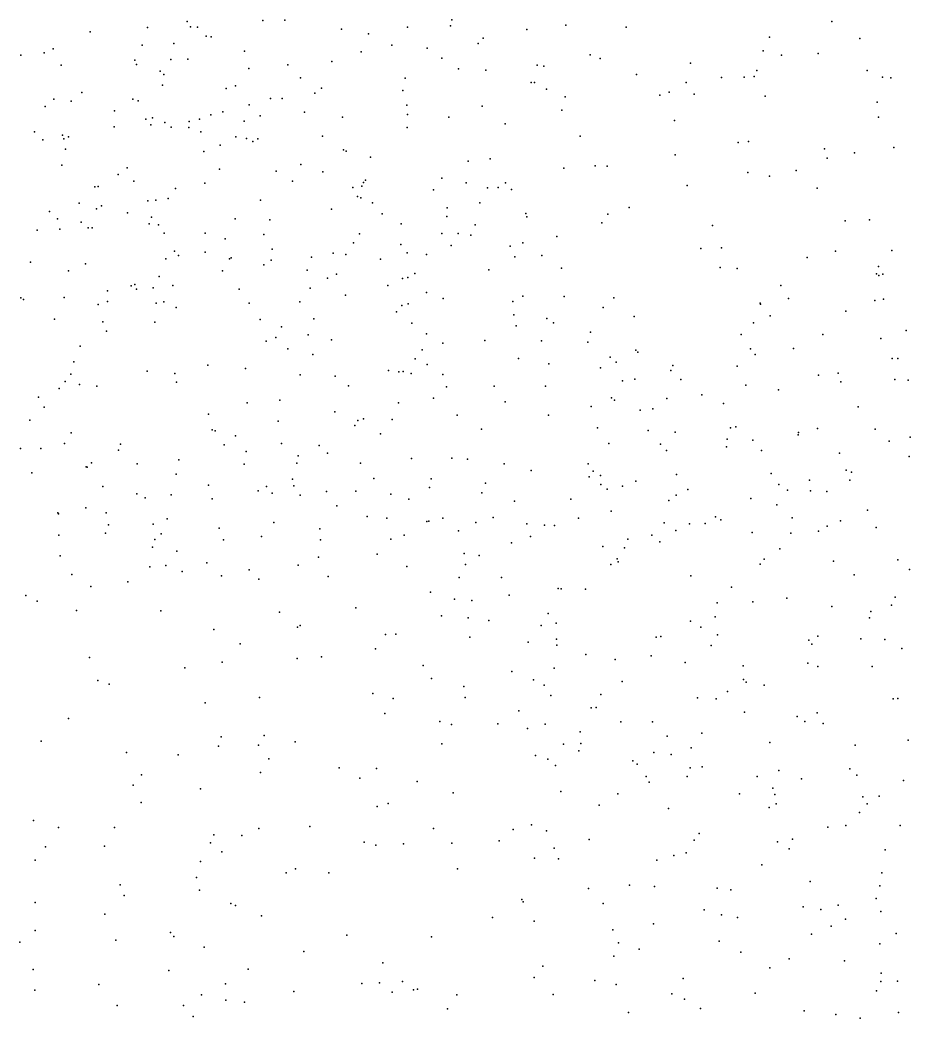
# Model space of a CAD drawing. Header units: metres. Extents: x -25 to 25, y -27.8 to 27.8.
# Drawn here: x 13.739 to 15.282, y 1.754 to 3.486 of the extents above; entities that cross this region are included whole.
import ezdxf

# ---------------------------------------------------------------- set-up
doc = ezdxf.new("R2010")
doc.units = ezdxf.units.M

msp = doc.modelspace()

# ---------------------------------------------------------------- linework, layer by layer
for p in [(14.0288, 3.4827, 21.0947), (14.1598, 3.4844, 12.5419), (14.1981, 3.4854, 0.9891), (14.4873, 3.4855, 18.6173), (15.1464, 3.4826, -0.0749), (13.8606, 3.4649, 6.3538), (13.9597, 3.4722, 9.7879), (14.0343, 3.4737, 2.1615), (14.0464, 3.4732, 9.5269), (14.2964, 3.4694, 2.8488), (14.4104, 3.4732, 11.9431), (14.4854, 3.4752, 13.6036), (14.6177, 3.4687, 0.3515), (14.6854, 3.4764, 13.7703), (14.7896, 3.4728, 18.3197), (14.0614, 3.4572, 16.6006), (14.07, 3.4563, 1.2504), (14.3428, 3.4615, 9.3403), (14.5416, 3.4537, 20.9828), (15.0385, 3.4558, -14.9748), (15.1948, 3.4533, 17.5255), (13.7808, 3.4283, 21.1202), (13.7965, 3.4356, 18.556), (13.9505, 3.4415, 9.9404), (14.0056, 3.4449, 1.8346), (14.1281, 3.4313, 12.7161), (14.3301, 3.43, 13.3585), (14.3836, 3.4417, -13.067), (14.4446, 3.4366, -11.5958), (14.5333, 3.4446, -12.7947), (15.0272, 3.4321, 13.869), (13.7404, 3.4242, 6.2218), (13.938, 3.4159, 6.5561), (14.0006, 3.4167, 6.8168), (14.0301, 3.4174, -14.6243), (14.2792, 3.4136, 18.7382), (14.4699, 3.4194, 10.8398), (14.7275, 3.4251, 3.0533), (14.7446, 3.4189, 20.8889), (15.0592, 3.4243, 2.9884), (15.1224, 3.4275, -11.1073), (13.8102, 3.4073, 9.8715), (13.9408, 3.408, 9.4274), (13.9816, 3.3967, 1.4395), (14.1355, 3.4012, 10.2519), (14.2031, 3.4075, 0.161), (14.4992, 3.4007, -16.756), (14.5465, 3.3985, 11.656), (14.6355, 3.4072, 11.4126), (14.6469, 3.4051, 18.5388), (14.9011, 3.4104, 18.0989), (15.0163, 3.3981, 8.9299), (15.2078, 3.3976, 3.0244), (13.9884, 3.3908, 2.32), (14.2254, 3.385, 0.8285), (14.4065, 3.3843, 9.2129), (14.6253, 3.377, -12.5599), (14.631, 3.377, 11.2072), (14.8079, 3.3911, 0.1319), (14.8938, 3.3768, 20.7833), (14.9552, 3.3858, 17.9506), (14.9946, 3.3863, -0.237), (15.0118, 3.3875, -0.0482), (15.2342, 3.3864, -6.4214), (15.2484, 3.3852, 13.8441), (13.8459, 3.3597, 10.0285), (13.9858, 3.3724, 10.1309), (14.0961, 3.3666, 9.2899), (14.1125, 3.3712, 2.7547), (14.2616, 3.3672, 12.0344), (14.4028, 3.3633, -14.8905), (14.6516, 3.3655, 9.1058), (14.8642, 3.3603, 3.0893), (13.7976, 3.3481, 17.0018), (13.8274, 3.3449, 18.6771), (13.9346, 3.3484, 1.6085), (13.944, 3.3452, 2.0755), (14.1729, 3.3493, 13.1002), (14.1934, 3.3493, -13.6098), (14.25, 3.3583, -13.3898), (14.6842, 3.3523, -14.8849), (14.8479, 3.3552, 9.0206), (14.9076, 3.3568, 18.2591), (15.0307, 3.3534, -14.6375), (15.2252, 3.3432, 8.8898), (13.7825, 3.3354, 7.594), (13.9024, 3.3279, 7.4871), (14.0906, 3.3264, 12.3828), (14.1363, 3.3385, 16.022), (14.2321, 3.3253, 9.1913), (14.4096, 3.3378, 0.5497), (14.5401, 3.3361, 10.9711), (14.6784, 3.3292, -12.2396), (13.9571, 3.3134, 21.077), (13.9687, 3.316, 16.8804), (13.9901, 3.3076, 1.2106), (14.0319, 3.3095, 7.622), (14.05, 3.3133, 15.8588), (14.0699, 3.3209, 12.5429), (14.1275, 3.3099, 0.9298), (14.1553, 3.3193, 18.8053), (14.298, 3.317, 0.6793), (14.4105, 3.3213, 3.1368), (14.4826, 3.3167, 0.0582), (14.8733, 3.3113, 13.8715), (15.2273, 3.317, 17.6228), (13.7637, 3.2914, 10.2112), (13.902, 3.3004, 7.7223), (13.9655, 3.3035, 7.0044), (14.001, 3.2998, 0.2491), (14.0315, 3.2988, 10.3036), (14.0521, 3.2917, 7.2743), (14.4099, 3.2992, -11.204), (14.5799, 3.3052, 18.6359), (13.7783, 3.2777, 15.577), (13.8126, 3.2855, 6.4156), (13.8148, 3.2792, -16.5943), (13.8228, 3.2825, 9.2596), (14.1131, 3.283, 21.0526), (14.1317, 3.2797, 2.9832), (14.1424, 3.2748, 12.1298), (14.1514, 3.2791, 7.429), (14.2634, 3.2841, 3.1075), (14.71, 3.2841, -0.0952), (14.9839, 3.2728, -14.3219), (15.0019, 3.2747, 20.6664), (13.8179, 3.2614, 7.8515), (14.0575, 3.2575, 12.8274), (14.0856, 3.2686, 9.1156), (14.2996, 3.2601, 18.8478), (14.3042, 3.2577, 7.5778), (15.1339, 3.2621, -16.7354), (15.1859, 3.255, -0.2594), (15.2541, 3.2643, 3.1182), (14.3467, 3.2477, 11.7776), (14.5157, 3.2407, 9.0206), (14.5542, 3.2446, 3.2649), (14.875, 3.2515, 18.4407), (15.1385, 3.2456, 17.8068), (13.8113, 3.2339, -14.0068), (13.9246, 3.2289, 7.9622), (14.085, 3.2267, 8.0052), (14.1827, 3.2234, 11.9884), (14.2259, 3.2349, 9.0196), (14.2641, 3.222, 7.9533), (14.6815, 3.2282, 20.8997), (14.7363, 3.2326, 8.9941), (14.7567, 3.2321, 3.247), (15.0009, 3.221, 8.9375), (15.0843, 3.2242, 18.0219), (13.9089, 3.2175, 6.7529), (13.9361, 3.2057, -14.3814), (14.2113, 3.2058, -14.7013), (14.3343, 3.2034, 16.3642), (14.338, 3.2075, 10.7038), (14.4701, 3.2109, 11.5683), (14.5122, 3.203, 20.9897), (14.5805, 3.2028, 8.8343), (15.0382, 3.2146, 13.8749), (13.8686, 3.196, 1.8189), (13.8741, 3.1966, 1.6223), (14.0082, 3.1934, 17.0243), (14.0592, 3.2025, 7.1323), (14.3158, 3.1947, 7.2963), (14.3315, 3.1972, 8.7388), (14.4559, 3.1911, 10.8805), (14.5495, 3.1942, 11.2833), (14.5676, 3.1948, 8.6606), (14.591, 3.1916, -12.6919), (14.8955, 3.1984, -16.8112), (15.1211, 3.1936, 20.4849), (13.9605, 3.172, 1.1283), (13.9744, 3.173, 12.5842), (13.9956, 3.1757, 12.3899), (14.1557, 3.1729, 8.826), (14.324, 3.1792, 21.0264), (14.3297, 3.1769, 3.2937), (14.3499, 3.1681, 8.4295), (14.5361, 3.1683, 11.0903), (13.7902, 3.153, 17.2001), (13.8417, 3.1679, 2.2695), (13.8716, 3.1579, 10.5722), (13.8803, 3.1631, 21.0304), (13.9252, 3.1511, 6.9312), (14.2788, 3.1571, 8.2263), (14.4795, 3.1597, -14.7987), (14.7948, 3.16, 8.8535), (13.8039, 3.1406, 6.5442), (13.845, 3.1346, 15.5776), (13.9667, 3.1435, 2.9771), (14.1118, 3.1406, 8.6574), (14.1717, 3.139, 8.5061), (14.3665, 3.1492, 0.5017), (14.4789, 3.1445, 8.2889), (14.6158, 3.1498, -11.071), (14.6173, 3.1441, -14.5472), (14.7581, 3.1486, 8.5899), (15.1692, 3.1369, -0.084), (15.2118, 3.1389, 17.9712), (13.7688, 3.1211, 8.1035), (13.808, 3.1226, 2.4755), (13.8573, 3.1251, 19.0372), (13.8639, 3.1249, 1.4416), (13.963, 3.132, 8.1562), (13.979, 3.1303, -16.7368), (14.3995, 3.1317, 0.1401), (14.5278, 3.1303, 7.604), (14.7478, 3.1334, 18.5811), (14.9393, 3.1292, 0.0293), (13.9888, 3.1157, 8.7726), (14.0597, 3.1159, 3.1462), (14.0945, 3.1057, 19.0456), (14.1618, 3.1133, 13.2317), (14.3169, 3.0991, 15.972), (14.3277, 3.1146, 16.7161), (14.4701, 3.1153, 13.6302), (14.4984, 3.115, 7.3418), (14.5207, 3.1123, 7.8639), (14.6698, 3.1101, 8.3027), (14.0065, 3.0846, 0.9854), (14.0599, 3.083, 15.6808), (14.176, 3.0881, 10.6795), (14.399, 3.0961, 18.892), (14.4103, 3.0817, 16.2108), (14.4862, 3.0941, -11.6499), (14.5885, 3.0932, 8.1364), (14.6104, 3.0987, 18.7047), (14.9195, 3.089, 8.5642), (14.9549, 3.0903, 8.7536), (15.1527, 3.0843, -0.4704), (15.2501, 3.0855, 18.1272), (13.757, 3.0653, 1.9198), (13.9918, 3.071, 12.1704), (14.0137, 3.077, 10.6823), (14.1018, 3.0711, 17.0773), (14.1052, 3.0728, 0.8116), (14.1741, 3.0689, 3.294), (14.244, 3.0743, 4.9349), (14.2819, 3.0809, 4.6964), (14.3038, 3.0787, -11.2967), (14.3636, 3.0704, 11.5728), (14.4435, 3.0789, 7.1892), (14.5965, 3.0749, -12.9434), (14.6433, 3.0769, -11.8828), (15.1037, 3.0735, 18.4374), (13.8232, 3.0502, 2.8085), (13.8523, 3.0625, 8.6521), (14.0902, 3.0505, 6.9874), (14.1617, 3.061, 21.0087), (14.2366, 3.0513, 15.8188), (14.5516, 3.0522, 0.2837), (14.6779, 3.055, -12.4272), (14.9529, 3.0561, 20.5682), (14.9823, 3.0544, 18.5357), (15.2274, 3.0577, 18.3187), (13.9802, 3.0407, 19.136), (14.2717, 3.0379, 16.9361), (14.2877, 3.0443, 7.0339), (14.402, 3.0368, 4.561), (14.4113, 3.0387, -13.5304), (14.4235, 3.0455, 5.0089), (15.2238, 3.0453, -11.058), (15.2278, 3.0425, 20.263), (15.2348, 3.0446, 8.9226), (13.8905, 3.0159, 4.7081), (13.9313, 3.0245, 12.3148), (13.9379, 3.0265, 12.9186), (13.9408, 3.0183, 4.9949), (13.9695, 3.0211, 6.8257), (14.004, 3.0251, -13.7924), (14.119, 3.0185, -14.498), (14.2417, 3.0204, 0.2384), (14.3766, 3.0252, 10.8636), (14.4435, 3.0129, 16.4811), (15.0578, 3.0248, -16.7953), (13.7402, 3.0034, 19.2446), (13.7451, 3.0005, 15.5024), (13.8156, 3.0043, -13.8985), (13.8905, 2.9972, 12.7591), (13.9882, 2.9968, 13.084), (14.2242, 2.9964, 19.1079), (14.303, 3.0083, 0.5112), (14.4723, 3.0022, 20.9448), (14.5935, 2.9969, 5.0453), (14.6105, 3.0063, 4.8802), (14.6823, 3.0061, 7.9782), (14.7684, 3.0034, 8.1124), (15.0714, 3.0026, 3.2495), (15.2209, 2.999, -0.0343), (15.2361, 3.0014, -13.9771), (13.8744, 2.9922, 1.1992), (13.975, 2.9942, 17.2104), (14.0095, 2.9868, 12.0174), (14.1361, 2.9941, 5.192), (14.3917, 2.979, 19.0149), (14.4009, 2.99, 11.4428), (14.4119, 2.993, -14.5433), (14.75, 2.9869, 13.7601), (15.0218, 2.9942, -10.931), (15.0229, 2.9923, 20.4139), (15.1705, 2.9805, 13.7914), (13.7987, 2.9667, 6.5824), (13.8827, 2.962, 10.9219), (13.9728, 2.9615, 4.4734), (14.1554, 2.9661, 4.4095), (14.2482, 2.9672, 3.4124), (14.5951, 2.9739, 7.1929), (14.6525, 2.9674, 3.4649), (14.8038, 2.9714, -0.0813), (15.0393, 2.9725, 8.4373), (13.8888, 2.9456, -17.1145), (14.1925, 2.9531, 10.8046), (14.4181, 2.9593, 0.3784), (14.5991, 2.9551, 5.2027), (14.664, 2.9601, 18.7719), (14.7281, 2.9438, 4.7461), (15.0107, 2.9599, 13.7952), (15.2752, 2.9467, 3.2192), (14.1656, 2.9285, 11.7122), (14.1826, 2.9345, 6.8826), (14.2387, 2.9392, 17.0655), (14.279, 2.9307, 20.9641), (14.4437, 2.9413, 16.6912), (14.5445, 2.9296, -14.2669), (14.6431, 2.9292, -13.3411), (14.7231, 2.9265, -10.9145), (14.9893, 2.94, 8.2834), (15.1305, 2.9397, 8.6119), (15.2315, 2.9327, 18.5711), (13.8432, 2.9195, 5.2009), (14.2033, 2.9151, 13.4042), (14.4362, 2.9133, 4.3584), (14.4722, 2.9251, 5.3714), (14.8065, 2.9126, 4.939), (14.8102, 2.9091, 0.1072), (15.0052, 2.9149, -0.2831), (15.0796, 2.9159, -6.6348), (13.832, 2.8924, 17.3548), (14.2464, 2.9054, 15.7129), (14.424, 2.898, 6.9341), (14.6032, 2.8984, 20.8241), (14.762, 2.9007, 5.2686), (14.7722, 2.8918, -11.9708), (15.0137, 2.9055, -6.9957), (15.2508, 2.8985, -7.1287), (15.2609, 2.8981, 8.8306), (13.9596, 2.8763, 20.8824), (14.0645, 2.8869, 5.3975), (14.1297, 2.8812, 19.2566), (14.378, 2.8777, 13.5628), (14.3954, 2.875, -11.4727), (14.4032, 2.8758, 16.8736), (14.4447, 2.8879, -16.7967), (14.6557, 2.8891, 0.1929), (14.7455, 2.8821, 5.4217), (14.8672, 2.8776, 4.7598), (14.8708, 2.8863, -13.9178), (14.9822, 2.8848, 18.6692), (13.8171, 2.8586, 19.4953), (13.8269, 2.8709, 12.8929), (14.0074, 2.8725, 0.8555), (14.0101, 2.8573, 10.972), (14.2245, 2.8698, 5.5007), (14.2852, 2.8675, -13.7812), (14.4173, 2.872, 11.2654), (14.4719, 2.8708, -13.6523), (14.7836, 2.8597, 7.6189), (14.8046, 2.8625, 20.602), (14.8843, 2.8617, 8.0318), (15.1232, 2.8695, 5.1514), (15.1572, 2.8731, 20.1027), (15.1619, 2.8579, 4.9695), (15.2558, 2.8621, 5.2442), (15.2787, 2.8605, -0.8407), (13.8068, 2.8463, 12.598), (13.8421, 2.853, 12.4257), (13.8723, 2.8504, 12.2725), (14.3082, 2.8507, 4.2544), (14.4784, 2.8492, 16.0484), (14.5612, 2.8503, 5.6043), (14.6501, 2.8501, 18.8969), (14.9972, 2.8522, 3.3547), (15.0538, 2.8437, 4.8203), (13.7708, 2.831, 20.7872), (14.1893, 2.826, 3.4323), (14.4557, 2.8295, 19.1329), (14.5802, 2.8231, 13.6715), (14.7641, 2.8298, -12.7679), (14.7693, 2.8259, -12.9972), (14.86, 2.8289, -12.307), (14.9211, 2.835, 20.3123), (13.7807, 2.8139, 5.465), (14.1329, 2.8216, 4.2314), (14.2848, 2.8059, 6.8109), (14.395, 2.8215, 20.8599), (14.729, 2.8151, 7.1728), (14.8141, 2.8085, 3.4582), (14.8361, 2.8109, 4.5185), (14.9584, 2.8202, -10.8056), (15.1921, 2.8146, -0.573), (13.7558, 2.7914, 1.1559), (14.0656, 2.802, 6.7601), (14.1867, 2.7894, 20.8517), (14.3246, 2.7907, 10.9826), (14.3345, 2.7936, 5.6775), (14.3842, 2.7926, -8.5842), (14.4966, 2.7999, 16.6437), (14.6553, 2.7999, 3.5279), (14.0722, 2.7743, 13.3897), (14.0772, 2.7727, -13.9096), (14.3194, 2.7822, -11.2553), (14.5387, 2.7758, -13.8767), (14.7399, 2.7782, 13.7212), (14.8279, 2.7733, 5.6811), (14.875, 2.7705, -11.8265), (14.9706, 2.7781, 18.8039), (14.9797, 2.7796, -7.175), (15.1216, 2.7769, 18.7591), (15.2217, 2.7759, 8.4744), (13.8273, 2.7694, 0.3288), (14.1126, 2.7639, 5.6717), (14.3638, 2.7675, 15.7921), (14.965, 2.7584, 13.7276), (15.0093, 2.7569, 0.0717), (15.0878, 2.766, 8.1992), (15.0885, 2.7697, 5.6158), (15.2458, 2.7551, -7.3491), (15.2819, 2.7617, 8.6514), (13.7399, 2.742, 2.9791), (13.775, 2.7421, 13.1001), (13.8158, 2.7507, 4.2312), (13.9097, 2.7394, -17.2562), (13.913, 2.7499, 0.9424), (14.0926, 2.7484, 15.5599), (14.1309, 2.7369, -8.4435), (14.1923, 2.751, 13.4929), (14.2574, 2.7471, 11.4728), (14.7595, 2.7507, 20.4604), (14.8491, 2.7497, -12.5872), (14.8595, 2.7388, 7.7018), (14.964, 2.7448, 20.0059), (15.0244, 2.7389, -13.8357), (14.0144, 2.7226, 11.7348), (14.221, 2.7295, 19.4018), (14.2721, 2.7342, -14.3752), (14.4174, 2.7251, 5.7932), (14.4874, 2.7256, 4.1747), (14.5148, 2.7238, 3.5687), (15.1598, 2.7343, 19.89), (15.2805, 2.7281, 18.8256), (13.8537, 2.7102, 5.6926), (13.8551, 2.7096, 17.4039), (13.8627, 2.7173, -13.9631), (13.9417, 2.7158, 11.1315), (14.1274, 2.715, 17.2697), (14.219, 2.7166, 0.5204), (14.329, 2.7166, 0.4064), (14.5783, 2.7157, -8.4698), (14.6249, 2.7041, 19.2248), (14.7236, 2.7153, 7.0424), (14.7325, 2.7028, 5.813), (15.1709, 2.7046, 13.6749), (15.1802, 2.7013, 4.5551), (13.7592, 2.6997, 19.9833), (14.0094, 2.6977, 4.1287), (14.2111, 2.689, 6.7179), (14.3521, 2.6903, -14.1267), (14.4515, 2.6897, 19.3952), (14.7259, 2.6932, -3.8086), (14.7452, 2.6951, -13.4933), (14.8068, 2.6853, -13.7424), (14.8773, 2.6971, 18.9838), (15.0409, 2.6989, -12.1612), (15.1079, 2.687, 3.303), (15.1774, 2.6875, -10.8401), (13.8827, 2.6764, 3.1938), (14.0656, 2.6785, 3.3868), (14.152, 2.669, 20.7054), (14.166, 2.6762, -16.9877), (14.2138, 2.6772, 11.078), (14.2704, 2.6678, 5.8359), (14.3211, 2.6682, 20.7196), (14.4487, 2.6748, 0.3085), (14.5457, 2.6819, 16.1335), (14.746, 2.6796, 4.2895), (14.7571, 2.6716, 20.1732), (14.7835, 2.6767, 19.113), (14.8968, 2.6709, -7.3587), (15.0544, 2.6797, 5.7639), (15.0695, 2.6699, 8.0737), (15.1096, 2.6688, -0.3516), (15.1375, 2.6676, 18.8953), (13.9416, 2.6636, 19.7487), (13.9558, 2.6567, 20.5819), (14.0012, 2.662, -14.1598), (14.0718, 2.6547, 19.5862), (14.1762, 2.6645, 0.3433), (14.2248, 2.6612, 4.0906), (14.3817, 2.6628, 6.7627), (14.4129, 2.6543, -8.2746), (14.5393, 2.6655, -16.8373), (14.5961, 2.6507, 0.1417), (14.694, 2.6541, -6.977), (14.8637, 2.6522, -16.8361), (14.8764, 2.6611, 19.845), (15.0057, 2.6553, 4.434), (13.8529, 2.6395, 11.248), (14.2883, 2.6427, 17.1821), (14.7638, 2.6333, 0.1611), (15.0512, 2.6444, 19.725), (15.208, 2.6354, 19.7078), (13.8046, 2.6307, 5.8446), (13.8058, 2.6291, 13.2457), (13.8884, 2.6304, 11.8759), (13.994, 2.6203, 0.7866), (14.3405, 2.6242, 19.5204), (14.375, 2.6213, 15.724), (14.4442, 2.6155, -10.8894), (14.4477, 2.6161, 5.9102), (14.4717, 2.6211, 15.8615), (14.5591, 2.6226, 20.4894), (14.7073, 2.6213, 19.5979), (14.9449, 2.6238, -3.9006), (14.9539, 2.6185, -6.6608), (15.0775, 2.6221, -7.5339), (15.1615, 2.6165, 0.1011), (13.8923, 2.6095, 20.2922), (13.97, 2.6107, 0.3986), (14.0843, 2.6041, 0.6626), (14.1792, 2.6136, 15.5728), (14.2589, 2.603, 11.233), (14.4989, 2.5995, 13.6805), (14.5292, 2.6139, -11.3395), (14.6175, 2.6113, 20.2761), (14.6479, 2.6093, -8.286), (14.6658, 2.6084, 19.8102), (14.8556, 2.6132, -0.0486), (14.8757, 2.6, 3.4382), (14.8993, 2.6118, 7.6228), (14.9267, 2.612, 7.7837), (15.1234, 2.5989, -11.9181), (15.1385, 2.6073, -16.7824), (15.223, 2.6053, 3.22), (13.8059, 2.592, 6.4365), (13.887, 2.5956, 0.897), (13.9729, 2.5841, 17.4133), (13.9835, 2.5944, 19.9148), (14.0914, 2.5835, 13.4985), (14.1573, 2.5898, 11.3864), (14.2601, 2.5836, 13.5902), (14.3815, 2.585, 20.5369), (14.4051, 2.5917, 17.0896), (14.624, 2.5896, 3.5401), (14.7924, 2.5849, 5.9193), (14.8342, 2.592, 7.1764), (14.8479, 2.5803, 13.7017), (15.0082, 2.5965, 19.0906), (15.0751, 2.5956, -12.4281), (13.9683, 2.5713, 3.2856), (14.0108, 2.5642, 11.2707), (14.591, 2.5783, 20.0092), (14.7495, 2.5724, -4.0537), (14.7869, 2.5701, -7.5886), (15.0563, 2.5682, 19.5289), (13.8083, 2.5561, 12.049), (14.2565, 2.5539, 0.4567), (14.3581, 2.559, 19.7277), (14.5089, 2.5599, 16.8666), (14.5348, 2.5567, -3.8145), (14.7744, 2.5507, -10.7455), (14.7761, 2.5455, -8.6596), (15.0292, 2.5503, 5.92), (15.1491, 2.5465, 19.1741), (15.2608, 2.5493, 4.3853), (13.9637, 2.5369, 15.5061), (13.9917, 2.5391, 6.5688), (14.0199, 2.5286, -8.4433), (14.0629, 2.5441, 20.0548), (14.1364, 2.532, 20.2758), (14.2209, 2.5398, 20.4342), (14.4093, 2.5374, 3.5341), (14.5111, 2.541, 20.1779), (14.763, 2.5411, 7.0259), (15.0219, 2.5417, 0.1395), (15.281, 2.5321, 19.3618), (13.8287, 2.5238, 3.9974), (13.9256, 2.5112, 5.9846), (14.0881, 2.5215, 3.3854), (14.153, 2.5155, 6.6468), (14.2733, 2.52, 19.9612), (14.5, 2.5182, -8.0397), (14.5738, 2.5185, 16.1035), (14.9017, 2.5216, -8.0536), (15.1853, 2.523, -7.814), (13.8614, 2.5031, 11.4568), (14.4506, 2.4932, 6.7438), (14.6718, 2.4995, -7.3464), (14.6771, 2.4989, 6.0235), (14.7193, 2.4981, -6.7524), (14.9722, 2.5017, -12.8045), (13.7491, 2.4872, 3.0703), (13.7688, 2.4775, 11.5912), (14.492, 2.4807, 15.7821), (14.5224, 2.4784, -11.1153), (14.5872, 2.4876, 16.2802), (15.0096, 2.4765, -10.7641), (15.0683, 2.4825, -3.7125), (15.2562, 2.4844, -0.469), (13.837, 2.4614, 17.6314), (13.983, 2.4607, 0.7549), (14.3208, 2.4661, 6.0394), (14.9473, 2.4746, 4.2447), (15.1462, 2.468, 3.2354), (15.2138, 2.4595, 5.9718), (15.2495, 2.4706, 15.6164), (14.1888, 2.4581, 15.5556), (14.4697, 2.4518, 17.1474), (14.5159, 2.4487, 4.0426), (14.5515, 2.444, -3.597), (14.6545, 2.4561, 4.1161), (14.9012, 2.4424, 7.3509), (14.9441, 2.4503, -8.5744), (15.2115, 2.4487, -11.7782), (14.075, 2.4284, -17.2052), (14.2201, 2.4322, -8.4371), (14.2247, 2.435, 0.3783), (14.6426, 2.4349, -7.0787), (14.6686, 2.4395, 0.1226), (14.9191, 2.432, -13.3496), (14.3724, 2.4194, 17.312), (14.3904, 2.4199, -8.7855), (14.5187, 2.4151, 13.6959), (14.6199, 2.4065, 16.4687), (14.6692, 2.4116, 15.9289), (14.8418, 2.415, 3.4157), (14.8496, 2.4159, 7.174), (14.9483, 2.4191, -13.0697), (15.1065, 2.4095, 15.5751), (15.1219, 2.4169, 15.8537), (15.1968, 2.4122, -12.672), (15.238, 2.4106, -6.5515), (14.1205, 2.4032, 17.492), (14.3554, 2.3949, 0.3836), (14.6696, 2.4011, 6.9049), (14.9371, 2.4007, 0.2021), (15.1118, 2.403, 7.9873), (15.2677, 2.3952, -8.0944), (13.8595, 2.3798, 6.1131), (14.2191, 2.378, 0.5052), (14.2618, 2.3811, 3.4251), (14.7196, 2.385, 15.6042), (14.7707, 2.376, 7.029), (14.8333, 2.3823, 15.8347), (14.0244, 2.362, 15.4887), (14.0891, 2.3716, -8.7019), (14.4376, 2.3657, 3.4624), (14.5918, 2.3556, 0.2704), (14.6647, 2.3609, 16.9794), (14.8918, 2.3708, 15.6117), (14.9925, 2.3654, -13.5423), (15.105, 2.3697, 0.2234), (15.1218, 2.3639, -0.2472), (15.2164, 2.3641, 16.1079), (13.874, 2.3399, 3.1844), (14.452, 2.3435, 0.2762), (14.6289, 2.3408, 17.1683), (14.783, 2.3383, -3.4811), (14.9931, 2.3417, -11.35), (13.8934, 2.3337, 3.9033), (14.5086, 2.3293, 15.3995), (14.6475, 2.3318, -17.0781), (14.9652, 2.3206, 4.1783), (14.9977, 2.3367, 7.7104), (15.0289, 2.3315, 15.4113), (14.1541, 2.3105, 6.1496), (14.3504, 2.3171, 13.6579), (14.3861, 2.3085, 6.1511), (14.5107, 2.3102, 17.3961), (14.6591, 2.3135, 6.1566), (14.7461, 2.3157, -11.0794), (14.9136, 2.3096, -8.8103), (14.9459, 2.308, -3.7477), (15.2524, 2.3081, 3.1239), (15.2608, 2.3086, 13.9029), (14.0596, 2.3011, 0.6498), (14.6039, 2.2871, -8.2244), (14.7291, 2.2924, -3.7293), (14.7378, 2.2928, 15.3806), (13.8231, 2.2738, 17.8903), (14.3712, 2.2825, 6.7113), (14.4669, 2.2685, -17.1759), (14.7806, 2.2679, 16.917), (14.8356, 2.2681, 16.1826), (14.9947, 2.2848, 16.1309), (15.0862, 2.2774, 7.8853), (15.0996, 2.2686, -12.9806), (15.1211, 2.2839, 13.7952), (14.4872, 2.2634, -8.449), (14.5674, 2.2647, 3.4214), (14.6187, 2.2567, 13.6995), (14.6495, 2.264, 4.0718), (14.7098, 2.2507, 16.3979), (15.1313, 2.2653, 15.2507), (13.7756, 2.2346, 13.3768), (14.0875, 2.2423, 6.5423), (14.1621, 2.2441, 17.6581), (14.2158, 2.2336, 6.6312), (14.8611, 2.2433, 13.714), (14.9209, 2.2482, 15.3214), (15.2789, 2.2364, -13.775), (14.0831, 2.2259, 3.9031), (14.1525, 2.2278, 13.5813), (14.4699, 2.23, 0.3301), (14.6812, 2.2293, -7.9869), (14.7075, 2.2178, -8.8816), (14.7111, 2.2306, 6.9868), (14.9022, 2.2232, 7.4067), (15.039, 2.2322, 16.2899), (15.1866, 2.2277, -8.8591), (13.9235, 2.2149, -17.4225), (14.0133, 2.2111, 13.5153), (14.1703, 2.204, -17.3275), (14.6324, 2.2095, -7.2331), (14.6541, 2.2036, -7.4477), (14.8011, 2.2003, 17.2364), (14.8377, 2.2149, 7.2239), (14.8679, 2.2115, 17.0529), (14.2921, 2.1885, 0.4406), (14.3567, 2.1872, 3.9517), (14.6674, 2.1922, 17.448), (14.8088, 2.1948, 3.3355), (14.9007, 2.1882, 16.7668), (14.9214, 2.1901, -0.0477), (15.0542, 2.1835, 3.2042), (15.1775, 2.1864, 6.1813), (13.9497, 2.1764, 6.4093), (14.1557, 2.1804, 0.5592), (14.3283, 2.1705, 15.2305), (14.4276, 2.1644, -8.6913), (14.8242, 2.1735, 4.12), (14.8953, 2.1733, 16.5529), (15.0167, 2.1733, 6.2061), (15.0939, 2.1692, 4.1499), (15.1899, 2.1757, -16.9151), (15.2703, 2.1661, -11.3677), (13.9351, 2.1583, 17.8926), (14.0518, 2.1521, -8.8669), (14.6766, 2.1471, 6.2246), (14.8297, 2.1636, -17.1514), (15.0441, 2.1532, -6.6462), (14.4901, 2.1449, 15.1746), (14.7753, 2.1431, -6.7567), (14.9862, 2.1431, 16.9663), (15.0475, 2.142, 16.4768), (15.1999, 2.1377, -13.1571), (15.2282, 2.139, 8.222), (13.9487, 2.1284, 0.7193), (14.3579, 2.1214, 6.7393), (14.3771, 2.1263, -17.3371), (14.7429, 2.1235, -8.1677), (14.8629, 2.1176, 6.2413), (15.0379, 2.1197, 13.9686), (15.0496, 2.1261, 16.6548), (15.2077, 2.1258, 14.1781), (13.7623, 2.0972, 3.136), (15.1943, 2.1107, 3.1111), (13.8057, 2.0847, 0.4532), (13.9029, 2.0849, 3.8078), (14.1531, 2.0833, 6.5947), (14.2412, 2.0866, 3.9235), (14.4556, 2.0832, 6.2309), (14.594, 2.0816, 0.1709), (14.6257, 2.0892, 0.3143), (14.6515, 2.0793, 3.3055), (15.1394, 2.0856, 0.3352), (15.1706, 2.0881, -13.4221), (15.2647, 2.088, 4.1516), (14.075, 2.0721, 3.2154), (14.1233, 2.0708, 6.2282), (14.5695, 2.0619, -8.9474), (14.7258, 2.0638, 7.0968), (14.9075, 2.0628, 17.3775), (14.9164, 2.0744, 15.1167), (15.0784, 2.0647, 14.1107), (13.783, 2.0513, 3.7092), (13.8856, 2.0524, 18.0159), (14.0693, 2.058, 0.428), (14.3356, 2.0594, -8.9208), (14.3559, 2.0541, 13.6323), (14.4037, 2.0566, 0.2817), (14.4875, 2.0575, 6.8406), (14.6649, 2.0491, 4.0881), (15.052, 2.0599, 7.7774), (15.0726, 2.0476, 17.0733), (15.2389, 2.0461, 16.6287), (13.7653, 2.0282, 0.8637), (14.052, 2.026, 13.5188), (14.0888, 2.0424, 15.2567), (14.6309, 2.0316, 13.6919), (14.6726, 2.0306, 17.6476), (14.843, 2.0281, 3.2311), (14.8723, 2.0361, 7.3862), (14.8936, 2.0409, 0.3194), (14.2167, 2.0132, 0.4933), (14.4976, 2.0129, 17.7792), (15.025, 2.02, 17.2566), (14.0448, 1.9979, 0.6098), (14.2001, 2.006, 13.576), (14.274, 2.0059, 17.8487), (15.1089, 1.9912, -17.0711), (15.2332, 2.006, 8.3626), (13.9124, 1.9855, 13.4509), (14.0501, 1.976, 6.532), (14.7247, 1.9792, -7.0279), (14.7958, 1.9849, 6.3058), (14.8386, 1.9825, -8.027), (14.9478, 1.9795, -9.0175), (14.9712, 1.9765, -0.0859), (15.2293, 1.9835, -6.6265), (13.9193, 1.9667, 0.7274), (14.609, 1.9597, -17.3794), (15.223, 1.9614, 14.342), (13.7651, 1.9549, 15.501), (14.1045, 1.9528, 3.9128), (14.1122, 1.9495, -9.0148), (14.6112, 1.956, 7.0225), (14.7501, 1.9531, -7.6033), (14.9249, 1.9419, -6.8208), (15.0968, 1.9471, 14.989), (15.1271, 1.9428, 8.0757), (15.1572, 1.9503, 3.1455), (15.2311, 1.9391, 16.894), (13.886, 1.9343, 15.3571), (14.1575, 1.9318, 17.9309), (14.5582, 1.9289, -8.6761), (14.6301, 1.9222, 0.3355), (14.9549, 1.9334, 14.0647), (14.9828, 1.9286, 7.6782), (15.1698, 1.926, 0.3685), (13.7654, 1.9063, 0.3498), (14.7666, 1.9072, 4.1364), (14.8369, 1.9176, -8.2744), (15.1451, 1.9135, 17.1548), (13.9048, 1.8893, 3.8014), (13.9996, 1.9028, -17.578), (14.0058, 1.8957, 15.206), (14.3052, 1.8978, 3.9788), (14.4522, 1.8949, -9.1026), (14.9511, 1.8878, 14.9868), (15.1109, 1.8999, 4.1434), (15.2579, 1.9008, 8.7125), (13.7388, 1.8858, 18.1968), (14.058, 1.877, 3.1766), (14.2308, 1.8699, 6.2779), (14.7767, 1.8848, 7.2886), (14.8125, 1.8736, -17.328), (15.2293, 1.8833, -9.1061), (14.7684, 1.8619, -7.2616), (14.9887, 1.8684, 3.1927), (15.0726, 1.8571, 6.3589), (15.1681, 1.8534, 8.3689), (13.7614, 1.8386, 13.321), (13.9968, 1.8367, 18.0318), (14.1344, 1.8391, 0.5272), (14.368, 1.8503, 0.2462), (14.6451, 1.8443, 17.8046), (15.0391, 1.8411, 7.8314), (14.6301, 1.8245, 7.1119), (14.7356, 1.8195, 14.947), (14.8884, 1.8227, 7.5294), (15.2318, 1.8321, 6.3433), (15.2604, 1.8183, -17.0052), (13.7647, 1.8027, 0.8696), (13.8756, 1.8124, 15.2533), (14.0952, 1.8138, 6.6267), (14.2137, 1.8006, -9.1619), (14.3314, 1.8142, 13.6194), (14.3622, 1.8153, 3.1708), (14.4022, 1.8175, 17.9301), (14.4209, 1.8034, 4.0705), (14.428, 1.8042, 0.3876), (14.7727, 1.8122, 13.8632), (15.2237, 1.8012, 14.8807), (15.2314, 1.8174, 14.4478), (14.0534, 1.7947, 0.3076), (14.0956, 1.7851, 13.5329), (14.3843, 1.7991, 14.9548), (14.4962, 1.7944, 13.6643), (14.663, 1.795, 13.7329), (14.869, 1.7962, 6.3687), (14.8909, 1.787, 17.6318), (15.0134, 1.7975, 14.2435), (13.9074, 1.7763, 6.4147), (14.0226, 1.776, 0.6132), (14.1282, 1.7817, 3.9641), (14.4798, 1.77, 6.3238), (14.9187, 1.7707, -8.1327), (15.0982, 1.7667, 8.1489), (14.0389, 1.7567, 6.3339), (14.7941, 1.7638, -9.1962), (15.1532, 1.7604, 3.2009), (15.1955, 1.7543, -6.7316), (15.2622, 1.7641, 17.0742)]:
    msp.add_point(p)

doc.saveas('drawing.dxf')
